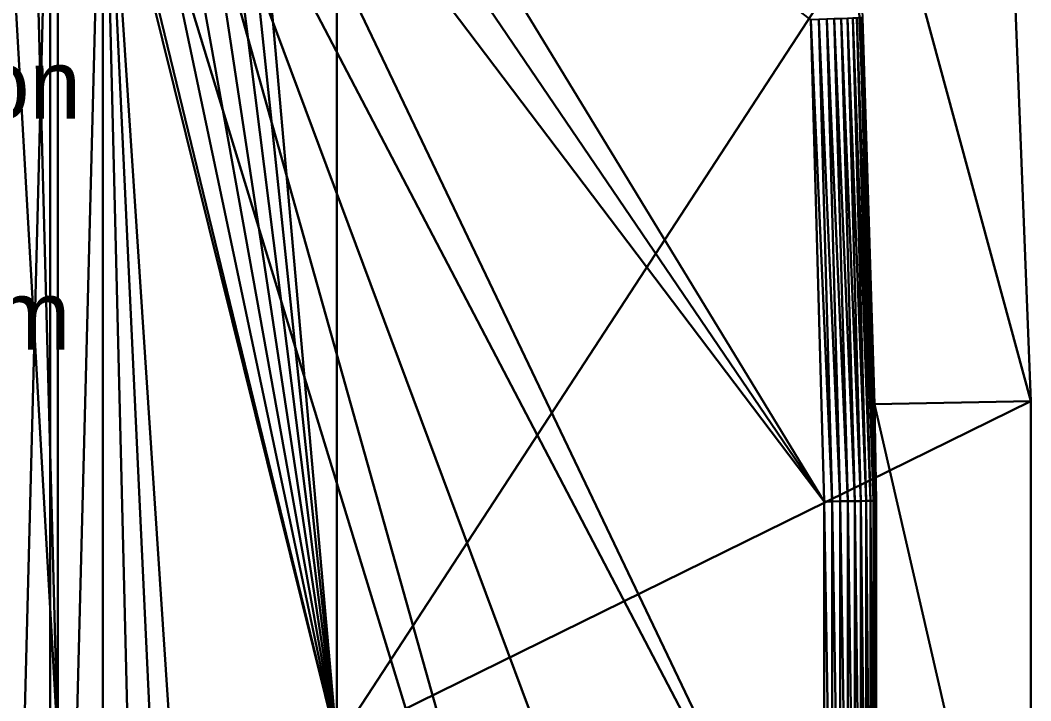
# Model space of a CAD drawing. Header units: millimetres. Extents: x 0 to 86.3, y 0 to 63.6.
# Drawn here: x 70.86 to 86.29, y 32.39 to 42.78 of the extents above; entities that cross this region are included whole.
import ezdxf

# ---------------------------------------------------------------- set-up
doc = ezdxf.new("R2010")
doc.units = ezdxf.units.MM
doc.layers.get('0').update_dxf_attribs({"color": 132, "linetype": 'CONTINUOUS'})

# ---------------------------------------------------------------- blocks, each defined once
blk = doc.blocks.new('ABViewer')
at = {"color": 0, "insert": (0, 0), "char_height": 0.05, "width": 0.5, "attachment_point": 1}
blk.add_mtext('ABViewer 9 evaluation - www.cadsofttools.com', dxfattribs=at)

msp = doc.modelspace()

# ---------------------------------------------------------------- linework, layer by layer
at = {"invisible_edges": 16}
for points in [[(75.69, 31.75), (74.005, 50.762), (75.69, 53.022)], [(85.885, 47.378), (75.69, 31.75), (75.69, 53.022)], [(75.69, 31.75), (73.742, 50.292), (74.005, 50.762)], [(73.404, 49.873), (73.742, 50.292), (75.69, 31.75)], [(75.69, 31.75), (73, 49.517), (73.404, 49.873)], [(75.69, 31.75), (72.541, 49.235), (73, 49.517)], [(72.041, 49.034), (72.541, 49.235), (75.69, 31.75)], [(68.572, 31.75), (70.443, 48.966), (71.429, 31.75)], [(70.443, 48.966), (70.977, 48.898), (71.429, 31.75)], [(75.69, 31.75), (71.515, 48.921), (72.041, 49.034)], [(74.822, 49.074, 3.962), (74.262, 48.49, 3.962), (83.136, 35.428, 3.962)], [(82.931, 42.783, 3.962), (74.822, 49.074, 3.962), (83.136, 35.428, 3.962)], [(71.429, 31.75), (70.977, 48.898), (71.429, 48.917)], [(75.69, 31.75), (71.429, 48.917), (71.515, 48.921)], [(71.429, 31.75), (71.429, 48.917), (75.69, 31.75)], [(83.136, 35.428, 3.962), (74.262, 48.49, 3.962), (73.612, 48.009, 3.962)], [(83.136, 28.072, 3.962), (73.612, 48.009, 3.962), (72.89, 47.645, 3.962)], [(83.136, 35.428, 3.962), (73.612, 48.009, 3.962), (83.136, 28.072, 3.962)], [(72.89, 47.645, 3.962), (72.116, 47.408, 3.962), (82.52, 13.372, 3.962)], [(83.136, 28.072, 3.962), (72.89, 47.645, 3.962), (82.931, 20.717, 3.962)], [(82.931, 20.717, 3.962), (72.89, 47.645, 3.962), (82.52, 13.372, 3.962)], [(71.314, 47.305, 3.962), (71.314, 16.195, 3.962), (72.116, 47.408, 3.962)], [(72.116, 47.408, 3.962), (71.314, 16.195, 3.962), (72.116, 16.092, 3.962)], [(72.89, 15.855, 3.962), (73.612, 15.491, 3.962), (72.116, 47.408, 3.962)], [(72.116, 47.408, 3.962), (73.612, 15.491, 3.962), (74.262, 15.01, 3.962)], [(72.116, 47.408, 3.962), (74.262, 15.01, 3.962), (82.52, 13.372, 3.962)], [(72.116, 47.408, 3.962), (72.116, 16.092, 3.962), (72.89, 15.855, 3.962)], [(70.506, 47.34, 3.962), (70.506, 16.16, 3.962), (71.314, 47.305, 3.962)], [(71.314, 47.305, 3.962), (70.506, 16.16, 3.962), (71.314, 16.195, 3.962)], [(86.292, 36.962), (75.69, 31.75), (85.885, 47.378)], [(83.502, 47.238, 7.137), (86.292, 36.962, 7.137), (85.885, 47.378, 7.137)], [(83.905, 36.915, 7.137), (86.292, 36.962, 7.137), (83.502, 47.238, 7.137)], [(83.502, 47.238, 7.137), (83.724, 42.816, 4.756), (83.905, 36.915, 7.137)], [(85.885, 47.378), (85.885, 47.378, 7.137), (86.292, 36.962, 7.137)], [(86.292, 36.962, 7.137), (86.292, 36.962), (85.885, 47.378)], [(83.26, 35.43, 3.972), (83.055, 42.788, 3.972), (82.931, 42.783, 3.962)], [(83.26, 35.43, 3.972), (82.931, 42.783, 3.962), (83.136, 35.428, 3.962)], [(83.381, 35.432, 4.001), (83.176, 42.793, 4.001), (83.055, 42.788, 3.972)], [(83.381, 35.432, 4.001), (83.055, 42.788, 3.972), (83.26, 35.43, 3.972)], [(83.497, 35.433, 4.049), (83.291, 42.798, 4.049), (83.176, 42.793, 4.001)], [(83.497, 35.433, 4.049), (83.176, 42.793, 4.001), (83.381, 35.432, 4.001)], [(83.603, 35.435, 4.114), (83.397, 42.802, 4.114), (83.291, 42.798, 4.049)], [(83.603, 35.435, 4.114), (83.291, 42.798, 4.049), (83.497, 35.433, 4.049)], [(83.697, 35.436, 4.195), (83.492, 42.806, 4.195), (83.397, 42.802, 4.114)], [(83.697, 35.436, 4.195), (83.397, 42.802, 4.114), (83.603, 35.435, 4.114)], [(83.778, 35.437, 4.29), (83.572, 42.809, 4.29), (83.492, 42.806, 4.195)], [(83.778, 35.437, 4.29), (83.492, 42.806, 4.195), (83.697, 35.436, 4.195)], [(83.843, 35.438, 4.396), (83.637, 42.812, 4.396), (83.572, 42.809, 4.29)], [(83.843, 35.438, 4.396), (83.572, 42.809, 4.29), (83.778, 35.437, 4.29)], [(83.891, 35.439, 4.511), (83.685, 42.814, 4.511), (83.637, 42.812, 4.396)], [(83.843, 35.438, 4.396), (83.891, 35.439, 4.511), (83.637, 42.812, 4.396)], [(83.92, 35.439, 4.632), (83.714, 42.815, 4.632), (83.685, 42.814, 4.511)], [(83.891, 35.439, 4.511), (83.92, 35.439, 4.632), (83.685, 42.814, 4.511)], [(83.714, 42.815, 4.632), (83.889, 36.915, 4.756), (83.724, 42.816, 4.756)], [(83.92, 35.439, 4.632), (83.889, 36.915, 4.756), (83.714, 42.815, 4.632)], [(83.724, 42.816, 4.756), (83.889, 36.915, 4.756), (83.905, 36.915, 7.137)], [(86.292, 36.962), (86.292, 31.75), (75.69, 31.75)], [(83.905, 36.915, 7.137), (83.889, 36.915, 4.756), (83.93, 35.44, 4.756)], [(83.92, 35.439, 4.632), (83.93, 35.44, 4.756), (83.889, 36.915, 4.756)], [(83.905, 36.915, 7.137), (86.292, 26.538, 7.137), (86.292, 36.962, 7.137)], [(83.905, 26.585, 7.137), (86.292, 26.538, 7.137), (83.905, 36.915, 7.137)], [(83.905, 36.915, 7.137), (83.93, 35.44, 4.756), (83.905, 26.585, 7.137)], [(86.292, 26.538, 7.137), (86.292, 31.75), (86.292, 36.962, 7.137)], [(86.292, 36.962, 7.137), (86.292, 31.75), (86.292, 36.962)], [(83.26, 28.07, 3.972), (83.26, 35.43, 3.972), (83.136, 35.428, 3.962)], [(83.26, 28.07, 3.972), (83.136, 35.428, 3.962), (83.136, 28.072, 3.962)], [(83.381, 28.068, 4.001), (83.381, 35.432, 4.001), (83.26, 35.43, 3.972)], [(83.381, 28.068, 4.001), (83.26, 35.43, 3.972), (83.26, 28.07, 3.972)], [(83.497, 28.067, 4.049), (83.497, 35.433, 4.049), (83.381, 35.432, 4.001)], [(83.497, 28.067, 4.049), (83.381, 35.432, 4.001), (83.381, 28.068, 4.001)], [(83.603, 28.065, 4.114), (83.603, 35.435, 4.114), (83.497, 35.433, 4.049)], [(83.603, 28.065, 4.114), (83.497, 35.433, 4.049), (83.497, 28.067, 4.049)], [(83.697, 28.064, 4.195), (83.697, 35.436, 4.195), (83.603, 35.435, 4.114)], [(83.697, 28.064, 4.195), (83.603, 35.435, 4.114), (83.603, 28.065, 4.114)], [(83.778, 28.063, 4.29), (83.778, 35.437, 4.29), (83.697, 35.436, 4.195)], [(83.778, 28.063, 4.29), (83.697, 35.436, 4.195), (83.697, 28.064, 4.195)], [(83.843, 28.062, 4.396), (83.843, 35.438, 4.396), (83.778, 35.437, 4.29)], [(83.843, 28.062, 4.396), (83.778, 35.437, 4.29), (83.778, 28.063, 4.29)], [(83.891, 28.061, 4.511), (83.891, 35.439, 4.511), (83.843, 35.438, 4.396)], [(83.891, 28.061, 4.511), (83.843, 35.438, 4.396), (83.843, 28.062, 4.396)], [(83.92, 28.061, 4.632), (83.92, 35.439, 4.632), (83.891, 35.439, 4.511)], [(83.891, 28.061, 4.511), (83.92, 28.061, 4.632), (83.891, 35.439, 4.511)], [(83.93, 35.44, 4.756), (83.93, 28.06, 4.756), (83.905, 26.585, 7.137)], [(83.93, 28.06, 4.756), (83.93, 35.44, 4.756), (83.92, 35.439, 4.632)], [(83.92, 28.061, 4.632), (83.93, 28.06, 4.756), (83.92, 35.439, 4.632)]]:
    msp.add_3dface(points, dxfattribs=at)

# ---------------------------------------------------------------- block references
at = {"xscale": 28.74712936083476, "yscale": 21.16666793823242}
msp.add_blockref('ABViewer', (57.545, 42.333, 3.569), dxfattribs=at)

doc.saveas('drawing.dxf')
